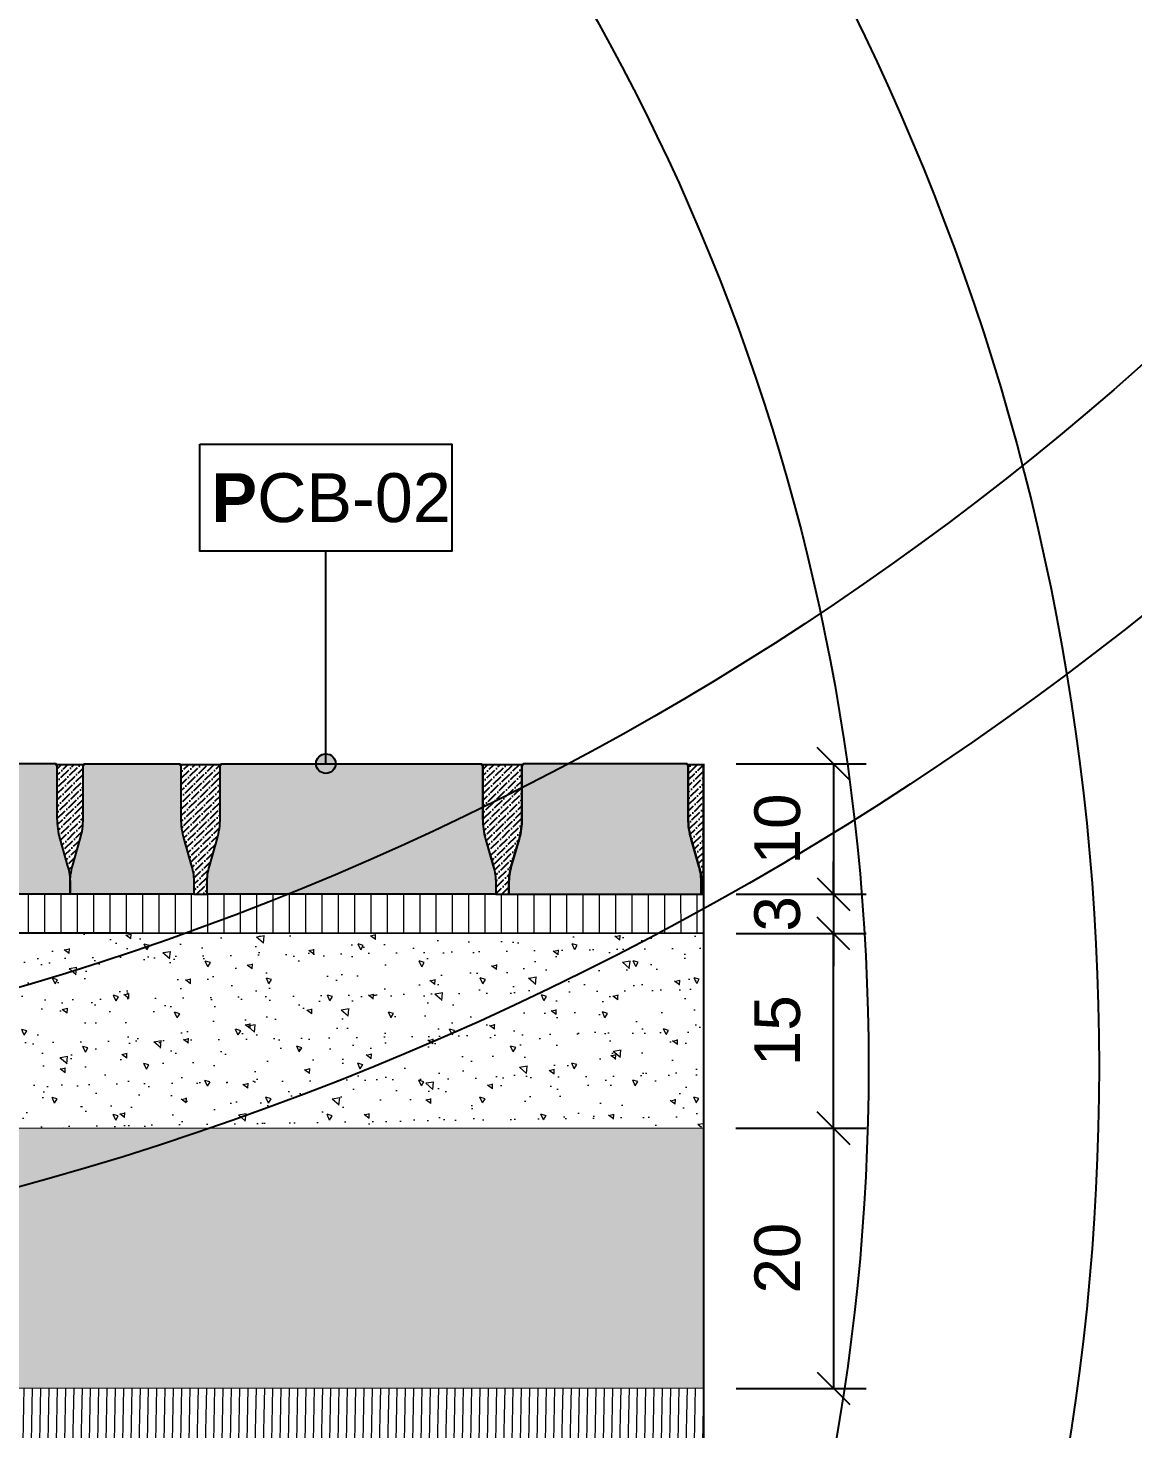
# Model space of a CAD drawing. Header units: metres. Extents: x -325 to 301, y -147 to 149.
# Drawn here: x 65.27 to 66.117, y 26.741 to 27.814 of the extents above; entities that cross this region are included whole.
import ezdxf

# ---------------------------------------------------------------- set-up
doc = ezdxf.new("R2010")
doc.units = ezdxf.units.M
doc.layers.get('Defpoints').update_dxf_attribs({"lineweight": 13})
doc.layers.add('-aux', color=50, linetype='Continuous', plot=False)
doc.layers.add('-AUX-QAD', color=5, linetype='Continuous', plot=False)
doc.layers.add('0-TX-1_25', color=7, linetype='Continuous', true_color=0x3f4f7f)
doc.layers.add('EIT_3 TR sorra', color=7, linetype='Continuous', true_color=0xd8ceb0)
for name, color, linetype, lineweight, true_color in [('03-TR-Paviment_05_Open Joint Precast Pavements', 7, 'Continuous', 5, 0xb3b3b3), ('3-TR sorra granitica', 7, 'Continuous', 0, 0xf2dac9), ('3-TR tot_u', 7, 'Continuous', 5, 0x787878)]:
    doc.layers.add(name, color=color, linetype=linetype, lineweight=lineweight, true_color=true_color)
for name, color, linetype, lineweight in [('1-CM', 7, 'Continuous', 0), ('3-TR Seleccionat', 44, 'Continuous', 0), ('3-TR Tot-u', 37, 'Continuous', 0)]:
    doc.layers.add(name, color=color, linetype=linetype, lineweight=lineweight)
for name, color, linetype in [('1-L- kodolé', 7, 'Continuous'), ('1-SECCIÓ', 1, 'Continuous'), ('A-KEYPLAN_HATCH', 7, 'Continuous'), ('A_TEXT_2', 7, 'Continuous')]:
    doc.layers.add(name, color=color, linetype=linetype)
doc.styles.get("Standard").update_dxf_attribs({"font": 'arial.ttf'})
doc.dimstyles.new('ISO-25', dxfattribs={"dimtxt": 0.1, "dimasz": 0.1, "dimexe": 0.1, "dimexo": 0.1, "dimgap": 0.1, "dimtad": 1, "dimdec": 0, "dimlfac": 100, "dimzin": 9, "dimtxsty": 'Standard', "dimblk": 'OBLIQUE', "dimcen": 0.1, "dimadec": 0, "dimazin": 0, "dimtfac": 1, "dimtdec": 0, "dimtmove": 0, "dimatfit": 3, "dimldrblk": 'OBLIQUE', "dimfxl": 1, "dimarcsym": 0})
pattern_1 = [(44.44704254352422, (34.34974876272756, -43.07382382441368), (0.001874050511207277, 0.006619192748027979), [0.008532812500000065, -0.001706562500000014, 0, -0.001706562500000014])]

# ---------------------------------------------------------------- blocks, each defined once
blk = doc.blocks.new('_Oblique')
at = {"color": 0, "lineweight": -2}
blk.add_line((-0.499999999995058, -0.4999999998130015), (0.500000000028669, 0.500000000163238), dxfattribs=at)
blk = doc.blocks.new('*D1433')
at = {"layer": '0-TX-1_25', "color": 0, "lineweight": -2, "transparency": 16777216}
for p, q in [((65.81300549926117, 27.25036717461919), (65.91260572047584, 27.25036717461919)), ((65.88760572047583, 27.25036717461919), (65.88760572047583, 27.15036717710734)), ((65.8129801980018, 27.15036717710734), (65.91260572047584, 27.15036717710734))]:
    blk.add_line(p, q, dxfattribs=at)
at = {"layer": 'Defpoints', "color": 0, "transparency": 16777216}
for p in [(65.78800549926116, 27.25036717461919), (65.78798019800179, 27.15036717710734), (65.88760572047583, 27.15036717710734)]:
    blk.add_point(p, dxfattribs=at)
at = {"layer": '0-TX-1_25', "color": 0, "lineweight": -2, "transparency": 16777216, "xscale": 0.025, "yscale": 0.025, "zscale": 0.025}
for p, rotation in [((65.88760572047583, 27.25036717461919), 90), ((65.88760572047583, 27.15036717710734), 270)]:
    blk.add_blockref('_Oblique', p, dxfattribs=dict(at, rotation=rotation))
at = {"layer": '0-TX-1_25', "color": 0, "transparency": 16777216, "insert": (65.84473566590556, 27.20036717586324), "char_height": 0.035, "attachment_point": 5, "rotation": 90}
blk.add_mtext('10', dxfattribs=at)
blk = doc.blocks.new('*D1434')
at = {"layer": '0-TX-1_25', "color": 0, "lineweight": -2, "transparency": 16777216}
for p, q in [((65.88760572047536, 27.15035663055622), (65.88760572047536, 27.17535663055622)), ((65.8129801953334, 27.15035663055622), (65.91260572047537, 27.15035663055622)), ((65.88760572047536, 27.15035663055622), (65.88760572047536, 27.12029136535126)), ((65.81297258844248, 27.12029136535126), (65.91260572047537, 27.12029136535126)), ((65.88760572047536, 27.12029136535126), (65.88760572047536, 27.09529136535127))]:
    blk.add_line(p, q, dxfattribs=at)
at = {"layer": 'Defpoints', "color": 0, "transparency": 16777216}
for p in [(65.78798019533339, 27.15035663055622), (65.78797258844247, 27.12029136535126), (65.88760572047536, 27.12029136535126)]:
    blk.add_point(p, dxfattribs=at)
at = {"layer": '0-TX-1_25', "color": 0, "lineweight": -2, "transparency": 16777216, "xscale": 0.025, "yscale": 0.025, "zscale": 0.025}
for p, rotation in [((65.88760572047536, 27.15035663055622), 270), ((65.88760572047536, 27.12029136535126), 90)]:
    blk.add_blockref('_Oblique', p, dxfattribs=dict(at, rotation=rotation))
at = {"layer": '0-TX-1_25', "color": 0, "transparency": 16777216, "insert": (65.8447237286609, 27.13532399795372), "char_height": 0.035, "attachment_point": 5, "rotation": 90}
blk.add_mtext('3', dxfattribs=at)
blk = doc.blocks.new('*D1435')
at = {"layer": '0-TX-1_25', "color": 0, "lineweight": -2, "transparency": 16777216}
for p, q in [((65.81300549926117, 26.97117218755934), (65.91267636033906, 26.97117218755934)), ((65.88767636033906, 26.97117218755934), (65.88767636033906, 26.77165622067974)), ((65.81297732831128, 26.77165622067974), (65.91267636033906, 26.77165622067974))]:
    blk.add_line(p, q, dxfattribs=at)
at = {"layer": 'Defpoints', "color": 0, "transparency": 16777216}
for p in [(65.78800549926116, 26.97117218755934), (65.78797732831127, 26.77165622067974), (65.88767636033906, 26.77165622067974)]:
    blk.add_point(p, dxfattribs=at)
at = {"layer": '0-TX-1_25', "color": 0, "lineweight": -2, "transparency": 16777216, "xscale": 0.025, "yscale": 0.025, "zscale": 0.025}
for p, rotation in [((65.88767636033906, 26.97117218755934), 90), ((65.88767636033906, 26.77165622067974), 270)]:
    blk.add_blockref('_Oblique', p, dxfattribs=dict(at, rotation=rotation))
at = {"layer": '0-TX-1_25', "color": 0, "transparency": 16777216, "insert": (65.84480630576878, 26.87141420411951), "char_height": 0.035, "attachment_point": 5, "rotation": 90}
blk.add_mtext('20', dxfattribs=at)
blk = doc.blocks.new('*D1436')
at = {"layer": '0-TX-1_25', "color": 0, "lineweight": -2, "transparency": 16777216}
for p, q in [((65.81297258844248, 27.12029136535126), (65.91260572047612, 27.12029136535126)), ((65.88760572047612, 26.97117213447122), (65.88760572047612, 27.12029136535126)), ((65.81293485939818, 26.97117213447122), (65.91260572047612, 26.97117213447122))]:
    blk.add_line(p, q, dxfattribs=at)
at = {"layer": 'Defpoints', "color": 0, "transparency": 16777216}
for p in [(65.78797258844247, 27.12029136535126), (65.88760572047612, 27.12029136535126), (65.78793485939818, 26.97117213447122)]:
    blk.add_point(p, dxfattribs=at)
at = {"layer": '0-TX-1_25', "color": 0, "lineweight": -2, "transparency": 16777216, "xscale": 0.025, "yscale": 0.025, "zscale": 0.025}
for p, rotation in [((65.88760572047612, 27.12029136535126), 90), ((65.88760572047612, 26.97117213447122), 270)]:
    blk.add_blockref('_Oblique', p, dxfattribs=dict(at, rotation=rotation))
at = {"layer": '0-TX-1_25', "color": 0, "transparency": 16777216, "insert": (65.84473566590584, 27.04573174991122), "char_height": 0.035, "attachment_point": 5, "rotation": 90}
blk.add_mtext('15', dxfattribs=at)
blk = doc.blocks.new('hatch keyplan 2')
at = {"layer": 'A-KEYPLAN_HATCH'}
blk.add_lwpolyline([(0, 0.005476596624248486), (0.012874798693294, 0.005476596623793739), (0.012874798693294, -2.273736754432321e-13), (0, 0)], close=True, dxfattribs=at)
blk = doc.blocks.new('hatch keyplan')
at = {"layer": 'A-KEYPLAN_HATCH'}
blk.add_blockref('hatch keyplan 2', (1.430579833341536, 0.8521467901477053), dxfattribs=at)
blk = doc.blocks.new('PCB03')
at = {"layer": 'A-KEYPLAN_HATCH'}
blk.add_blockref('hatch keyplan', (-1.42957983326266, -0.8521467901535917), dxfattribs=at)
at = {"layer": 'A_TEXT_2', "insert": (0.0002022692309803231, 0.0039881901570753), "char_height": 0.0025, "attachment_point": 1}
blk.add_mtext_dynamic_manual_height_columns('\\pi0.00139;{\\fArial|b1|i0|c0|p34;P}CB-02', width=0.01456192034901793, gutter_width=0.015, heights=[0], dxfattribs=at)
blk = doc.blocks.new('*D1554')
at = {"layer": '0-TX-1_25', "color": 0, "lineweight": -2, "transparency": 16777216}
for p, q in [((65.81300549926117, 27.25036717461919), (65.91260572047584, 27.25036717461919)), ((65.88760572047583, 27.25036717461919), (65.88760572047583, 27.15036717710734)), ((65.8129801980018, 27.15036717710734), (65.91260572047584, 27.15036717710734))]:
    blk.add_line(p, q, dxfattribs=at)
at = {"layer": 'Defpoints', "color": 0, "transparency": 16777216}
for p in [(65.78800549926116, 27.25036717461919), (65.78798019800179, 27.15036717710734), (65.88760572047583, 27.15036717710734)]:
    blk.add_point(p, dxfattribs=at)
at = {"layer": '0-TX-1_25', "color": 0, "lineweight": -2, "transparency": 16777216, "xscale": 0.025, "yscale": 0.025, "zscale": 0.025}
for p, rotation in [((65.88760572047583, 27.25036717461919), 90), ((65.88760572047583, 27.15036717710734), 270)]:
    blk.add_blockref('_Oblique', p, dxfattribs=dict(at, rotation=rotation))
at = {"layer": '0-TX-1_25', "color": 0, "transparency": 16777216, "insert": (65.84473566590556, 27.20036717586324), "char_height": 0.035, "attachment_point": 5, "rotation": 90}
blk.add_mtext('10', dxfattribs=at)
blk = doc.blocks.new('*D1555')
at = {"layer": '0-TX-1_25', "color": 0, "lineweight": -2, "transparency": 16777216}
for p, q in [((65.88760572047536, 27.15035663055622), (65.88760572047536, 27.17535663055622)), ((65.8129801953334, 27.15035663055622), (65.91260572047537, 27.15035663055622)), ((65.88760572047536, 27.15035663055622), (65.88760572047536, 27.12029136535126)), ((65.81297258844248, 27.12029136535126), (65.91260572047537, 27.12029136535126)), ((65.88760572047536, 27.12029136535126), (65.88760572047536, 27.09529136535127))]:
    blk.add_line(p, q, dxfattribs=at)
at = {"layer": 'Defpoints', "color": 0, "transparency": 16777216}
for p in [(65.78798019533339, 27.15035663055622), (65.78797258844247, 27.12029136535126), (65.88760572047536, 27.12029136535126)]:
    blk.add_point(p, dxfattribs=at)
at = {"layer": '0-TX-1_25', "color": 0, "lineweight": -2, "transparency": 16777216, "xscale": 0.025, "yscale": 0.025, "zscale": 0.025}
for p, rotation in [((65.88760572047536, 27.15035663055622), 270), ((65.88760572047536, 27.12029136535126), 90)]:
    blk.add_blockref('_Oblique', p, dxfattribs=dict(at, rotation=rotation))
at = {"layer": '0-TX-1_25', "color": 0, "transparency": 16777216, "insert": (65.8447237286609, 27.13532399795372), "char_height": 0.035, "attachment_point": 5, "rotation": 90}
blk.add_mtext('3', dxfattribs=at)
blk = doc.blocks.new('*D1556')
at = {"layer": '0-TX-1_25', "color": 0, "lineweight": -2, "transparency": 16777216}
for p, q in [((65.81300549926117, 26.97117218755934), (65.91267636033903, 26.97117218755934)), ((65.88767636033903, 26.97117218755934), (65.88767636033903, 26.77165622067974)), ((65.81297732831128, 26.77165622067974), (65.91267636033903, 26.77165622067974))]:
    blk.add_line(p, q, dxfattribs=at)
at = {"layer": 'Defpoints', "color": 0, "transparency": 16777216}
for p in [(65.78800549926116, 26.97117218755934), (65.78797732831127, 26.77165622067974), (65.88767636033903, 26.77165622067974)]:
    blk.add_point(p, dxfattribs=at)
at = {"layer": '0-TX-1_25', "color": 0, "lineweight": -2, "transparency": 16777216, "xscale": 0.025, "yscale": 0.025, "zscale": 0.025}
for p, rotation in [((65.88767636033903, 26.97117218755934), 90), ((65.88767636033903, 26.77165622067974), 270)]:
    blk.add_blockref('_Oblique', p, dxfattribs=dict(at, rotation=rotation))
at = {"layer": '0-TX-1_25', "color": 0, "transparency": 16777216, "insert": (65.84480630576876, 26.87141420411951), "char_height": 0.035, "attachment_point": 5, "rotation": 90}
blk.add_mtext('20', dxfattribs=at)
blk = doc.blocks.new('*D1557')
at = {"layer": '0-TX-1_25', "color": 0, "lineweight": -2, "transparency": 16777216}
for p, q in [((65.81297258844248, 27.12029136535126), (65.9126057204761, 27.12029136535126)), ((65.88760572047609, 26.97117213447122), (65.88760572047609, 27.12029136535126)), ((65.81293485939818, 26.97117213447122), (65.9126057204761, 26.97117213447122))]:
    blk.add_line(p, q, dxfattribs=at)
at = {"layer": 'Defpoints', "color": 0, "transparency": 16777216}
for p in [(65.78797258844247, 27.12029136535126), (65.88760572047609, 27.12029136535126), (65.78793485939818, 26.97117213447122)]:
    blk.add_point(p, dxfattribs=at)
at = {"layer": '0-TX-1_25', "color": 0, "lineweight": -2, "transparency": 16777216, "xscale": 0.025, "yscale": 0.025, "zscale": 0.025}
for p, rotation in [((65.88760572047609, 27.12029136535126), 90), ((65.88760572047609, 26.97117213447122), 270)]:
    blk.add_blockref('_Oblique', p, dxfattribs=dict(at, rotation=rotation))
at = {"layer": '0-TX-1_25', "color": 0, "transparency": 16777216, "insert": (65.84473566590582, 27.04573174991122), "char_height": 0.035, "attachment_point": 5, "rotation": 90}
blk.add_mtext('15', dxfattribs=at)
blk = doc.blocks.new('POINT')
at = {"layer": '0-TX-1_25'}
h = blk.add_hatch(dxfattribs=at)
h.set_pattern_fill('ANGLE', color=256)
h.set_pattern_definition([(0, (-83.74681484067048, -12.72584030761209), (0, 6.985), [5.08, -1.905]), (90, (-83.74681484067048, -12.72584030761209), (-6.985, 4.277078946022131e-16), [5.08, -1.905])])
edge = h.paths.add_edge_path()
edge.add_arc((0, 0), 0.0075, 0, 360)
h = blk.add_hatch(color=256, dxfattribs=at)
h.dxf.hatch_style = 1
edge = h.paths.add_edge_path()
edge.add_arc((0, 0), 0.0075, 0, 360)
blk.add_circle((0, 0), 0.0075, dxfattribs=at)

msp = doc.modelspace()

# ---------------------------------------------------------------- hatches: boundary and pattern name
at = {"layer": '03-TR-Paviment_05_Open Joint Precast Pavements'}
h = msp.add_hatch(color=256, dxfattribs=at)
h.dxf.hatch_style = 1
edge = h.paths.add_edge_path()
edge.add_line((65.13511588501171, 27.15048176082304), (65.13511795915089, 27.15867753938126))
edge.add_arc((65.18353551686485, 27.15866529237748), 0.04841755926287322, 163.9864881638036, 179.9855072901961, ccw=False)
edge.add_line((65.1369967202894, 27.17202195581874), (65.14294860800088, 27.19276018565638))
edge.add_arc((65.08802141787966, 27.20852432687571), 0.05714459172131166, 343.9864846605853, 359.9855037868701)
edge.add_line((65.14516600777199, 27.20850986891425), (65.14517641364179, 27.24963514186109))
edge.add_line((65.14517641364179, 27.24963514186109), (65.14597361875533, 27.2496349406201))
edge.add_line((65.14597361875533, 27.2496349406201), (65.14597383232108, 27.25047901640325))
edge.add_line((65.14597383232108, 27.25047901640325), (65.29179969892016, 27.25044212133808))
edge.add_line((65.29179969892016, 27.25044212133808), (65.29179948442237, 27.24959804276119))
edge.add_line((65.29179948442237, 27.24959804276119), (65.29259669000264, 27.24959784571102))
edge.add_line((65.29259669000264, 27.24959784571102), (65.29258628413201, 27.20847256950456))
edge.add_arc((65.34973087094393, 27.20845811245325), 0.05714458864066561, 179.9855046986451, 195.9845238249278)
edge.add_line((65.29479571420198, 27.19272176711361), (65.30073710595914, 27.17198052341429))
edge.add_arc((65.2541915635019, 27.1586474095358), 0.04841755310148891, -0.014495909346408098, 15.984523217040419, ccw=False)
edge.add_line((65.3026091150538, 27.15863515982981), (65.30260704184644, 27.15043938313403))
edge.add_line((65.30260704184644, 27.15043938313403), (65.13511588501171, 27.15048176082304))
h = msp.add_hatch(color=256, dxfattribs=at)
h.dxf.hatch_style = 1
edge = h.paths.add_edge_path()
edge.add_line((65.30260704184644, 27.15043938313403), (65.30260911412282, 27.15863516122705))
edge.add_arc((65.35102667584775, 27.15862290971751), 0.04841756327498413, 163.9864828330387, 179.9855019594291, ccw=False)
edge.add_line((65.30448787665857, 27.17197957859551), (65.3104397648357, 27.19271780843302))
edge.add_arc((65.25551257945125, 27.20848194729584), 0.05714458651827688, 343.9864856214824, 359.9855047477662)
edge.add_line((65.31265716414079, 27.20846749029405), (65.31266757001062, 27.24959276324088))
edge.add_line((65.31266757001062, 27.24959276324088), (65.31346477512427, 27.24959256246552))
edge.add_line((65.31346477512427, 27.24959256246552), (65.3134649877587, 27.25043663824893))
edge.add_line((65.3134649877587, 27.25043663824893), (65.38676278032092, 27.25041809310747))
edge.add_line((65.38676278032092, 27.25041809310747), (65.3867625667546, 27.24957401499603))
edge.add_line((65.3867625667546, 27.24957401499603), (65.38755977280053, 27.24957381794573))
edge.add_line((65.38755977280053, 27.24957381794573), (65.38754936646423, 27.20844854173939))
edge.add_arc((65.44469395280969, 27.20843408137473), 0.05714458817504688, 179.9855013764181, 195.984520502701)
edge.add_line((65.3897587956029, 27.19269773934866), (65.39570018782582, 27.1719564961149))
edge.add_arc((65.34915464702537, 27.15862338246883), 0.04841755144475615, -0.014495633851424827, 15.984523492535914, ccw=False)
edge.add_line((65.39757219692059, 27.15861113299607), (65.3975701223159, 27.15041535490366))
edge.add_line((65.3975701223159, 27.15041535490366), (65.30260704184644, 27.15043938313403))
h = msp.add_hatch(color=256, dxfattribs=at)
h.dxf.hatch_style = 1
edge = h.paths.add_edge_path()
edge.add_line((65.40757012363494, 27.15041282473067), (65.40757219637712, 27.15860860328921))
edge.add_arc((65.45598975289911, 27.15859635273933), 0.0484175580718065, 163.9864839671145, 179.9855030935007, ccw=False)
edge.add_line((65.40945095844684, 27.1719530192608), (65.41540284615833, 27.19269124909844))
edge.add_arc((65.36047565461355, 27.20845539220769), 0.05714459361099092, 343.9864832329461, 359.9855023592271)
edge.add_line((65.4176202463952, 27.20844093282187), (65.41763065179934, 27.24956620576883))
edge.add_line((65.41763065179934, 27.24956620576883), (65.41842785691277, 27.24956600406217))
edge.add_line((65.41842785691277, 27.24956600406217), (65.41842807047851, 27.25041007984532))
edge.add_line((65.41842807047851, 27.25041007984532), (65.6179995134003, 27.25035958575567))
edge.add_line((65.6179995134003, 27.25035958575567), (65.6179992998342, 27.24951550857554))
edge.add_line((65.6179992998342, 27.24951550857554), (65.61879650541422, 27.24951531059406))
edge.add_line((65.61879650541422, 27.24951531059406), (65.61878609954383, 27.20839003531891))
edge.add_arc((65.67593068896943, 27.20837557283097), 0.05714459125573003, 179.9854992482956, 195.9845183745781)
edge.add_line((65.62099552821658, 27.19263923199699), (65.62693692043952, 27.17189798876321))
edge.add_arc((65.58039137798235, 27.15856487488467), 0.04841755310143234, -0.014495909279219177, 15.984523217111985, ccw=False)
edge.add_line((65.62880892953419, 27.15855262517874), (65.6288068558608, 27.15035684708609))
edge.add_line((65.6288068558608, 27.15035684708609), (65.40757012363494, 27.15041282473067))
h = msp.add_hatch(color=256, dxfattribs=at)
h.dxf.hatch_style = 1
edge = h.paths.add_edge_path()
edge.add_line((65.78636889247213, 27.15031697930762), (65.78637096614563, 27.15851275786594))
edge.add_arc((65.7379534143605, 27.1585250059152), 0.04841755333429823, 359.9855060512317, 375.9845251776207)
edge.add_line((65.78449895658531, 27.17185812145053), (65.77855756482722, 27.19259936142456))
edge.add_arc((65.83349272723696, 27.20833570249097), 0.0571445929125616, 179.9854990148562, 195.9845181411388, ccw=False)
edge.add_line((65.77634813615458, 27.20835016521215), (65.77635854248993, 27.24947543769321))
edge.add_line((65.77635854248993, 27.24947543769321), (65.77556133504831, 27.24947563986611))
edge.add_line((65.77556133504831, 27.24947563986611), (65.77556154908008, 27.25031971704611))
edge.add_line((65.77556154908008, 27.25031971704611), (65.64973568139463, 27.25035155502587))
edge.add_line((65.64973568139463, 27.25035155502587), (65.64973546922505, 27.24950747598274))
edge.add_line((65.64973546922505, 27.24950747598274), (65.64893826318146, 27.24950768234625))
edge.add_line((65.64893826318146, 27.24950768234625), (65.64892785777671, 27.20838240707099))
edge.add_arc((65.59178327073322, 27.20839686881087), 0.05714458887343205, 343.9864808714407, 359.9854999977261, ccw=False)
edge.add_line((65.64671045707453, 27.19263272474467), (65.64075857075923, 27.17189449164702))
edge.add_arc((65.68729736308825, 27.15853782204525), 0.04841755688068293, 163.9864797702924, 179.9854988966788)
edge.add_line((65.63887980775827, 27.15855007614134), (65.63887773455045, 27.15035429758289))
edge.add_line((65.63887773455045, 27.15035429758289), (65.78636889247213, 27.15031697930762))
at = {"layer": '3-TR Seleccionat'}
h = msp.add_hatch(dxfattribs=at)
h.set_pattern_fill('ANSI31', color=256, scale=0.002, angle=223.8682194563586, style=0)
h.set_pattern_definition([(268.8682194563586, (428200.4689024796, -659394.9144388171), (-0.006348761178338337, 0.0001254252782496586), [])])
h.paths.add_polyline_path([(62.78800549926113, 26.77150137562819), (62.78800549926113, 26.55036717461917), (65.78835538501548, 26.55036717461917), (65.78835538501548, 26.77206286827484), (64.70055878883137, 26.77206286827484), (64.18046430074493, 26.77206286827484)])
at = {"layer": '3-TR sorra granitica'}
h = msp.add_hatch(dxfattribs=at)
h.set_pattern_fill('LINE', color=256, scale=0.09999999999999998, angle=54.36802460532453, style=0)
h.set_pattern_definition([(90.0144968440723, (88.46811803916695, 235.3123362756042), (-0.0124999995998879, -3.162720719002675e-06), [])])
h.paths.add_polyline_path([(64.90278806597874, 27.15033003228453), (64.90090131717585, 27.14942062565781), (64.70110397544398, 27.15123925019043), (64.70069848834713, 27.12207355907466), (64.90088108599458, 27.12110042211725), (64.90090124737749, 27.15032993779324)])
h.paths.add_polyline_path([(65.78797271768286, 27.12080217171798), (65.78798019981974, 27.15037436242318), (64.9032097799066, 27.15033005340381), (64.90662968611912, 27.12109667896009)])
at = {"layer": '3-TR Tot-u'}
h = msp.add_hatch(dxfattribs=at)
h.set_pattern_fill('EARTH', color=256, scale=0.005, angle=-84.07414778341365)
h.set_pattern_definition([(275.9258522165863, (0.3812685590566218, -52.61536675660805), (0.03485825126725671, -0.02830242601949161), [0.03175, -0.03175]), (275.9258522165863, (0.3931111860478893, -52.6141375393741), (0.03485825126725671, -0.02830242601949161), [0.03175, -0.03175]), (275.9258522165863, (0.4049538130391497, -52.61290832214014), (0.03485825126725671, -0.02830242601949161), [0.03175, -0.03175]), (5.925852216586344, (0.4093110944475598, -52.61644612539259), (0.02830242601949161, 0.03485825126725671), [0.03174999999999994, -0.03174999999999994]), (5.925852216586344, (0.4105403116815154, -52.62828875238384), (0.02830242601949161, 0.03485825126725671), [0.03174999999999994, -0.03174999999999994]), (5.925852216586344, (0.411769528915471, -52.64013137937511), (0.02830242601949161, 0.03485825126725671), [0.03174999999999994, -0.03174999999999994])])
h.paths.add_polyline_path([(64.90074155851818, 26.84973381500159), (64.90074155851819, 26.77202876063032), (65.78788448224502, 26.77206286827484), (65.78793485939815, 26.9711721344712), (64.9007415585182, 26.97035522666445)])
h.paths.add_polyline_path([(63.90074155851821, 26.77192262864306), (63.90109948872103, 26.85191556881965), (63.90076280042365, 26.9418218919733), (63.10074155851821, 26.94160055123164), (63.06490645732578, 26.77204064560744)])
at = {"layer": '3-TR tot_u'}
h = msp.add_hatch(dxfattribs=at)
h.set_pattern_fill('AR-CONC', color=256, scale=0.0002499999999999997, angle=92.9928143935928)
h.set_pattern_definition([(142.9928143935928, (0.5812685590566247, -52.61536675660805), (0.00160133854976033, 0.04569209416202706), [0.004762499999999995, -0.05238749999999995]), (87.99281439359284, (0.5812685590566247, -52.61536675660805), (-0.04723904418761809, -0.01129264178091974), [0.003809999999999996, -0.04191014604249996]), (193.4442590935928, (0.5814020036662626, -52.61155909431271), (-0.04563770368725484, 0.03439945236275431), [0.004047502199999988, -0.04452256114999989]), (139.1770143935928, (0.5685858807074808, -52.61602983269128), (0.00695793884922797, 0.0682260934048176), [0.007143749999999992, -0.07858124999999991]), (189.6283720035927, (0.5691657023843248, -52.61034433027599), (-0.06487092434638955, 0.05604051034146583), [0.006071255784999993, -0.06678390203999993]), (84.17696556359282, (0.5685858807074808, -52.61602983269128), (-0.06487092434352237, 0.05604051034498883), [0.005714991767499994, -0.06286493297999993]), (113.9928143935928, (0.571425012253151, -52.6095227244959), (0.02355245547627941, 0.03918673552424966), [0.004762499999999994, -0.05238749999999994]), (58.99281439359278, (0.571425012253151, -52.6095227244959), (-0.04679086962607495, 0.01302528763197387), [0.003809999999999996, -0.04190999999999995]), (164.4442593935928, (0.5733877168890018, -52.60625716320298), (-0.02323841438272714, 0.05221202305941412), [0.004047502199999996, -0.04452248439999995]), (130.4928143935928, (0.5812685590566247, -52.61536675660805), (-0.02115024290892982, -0.0003325720948346777), [0, -0.04140199999999996, 0, -0.04254499999999996, 0, -0.04206874999999995]), (100.4928143935928, (0.5812685590566247, -52.61536675660805), (-0.02588315998721204, 0.01537450676871891), [0, -0.02425699999999997, 0, -0.04044949999999996, 0, -0.01603374999999999]), (60.4928143935928, (0.5820078888894216, -52.62950794296735), (-0.0003395878614522781, 0.03392619092123889), [0, -0.01587499999999998, 0, -0.04952999999999995, 0, -0.06572249999999992]), (50.49281439359279, (0.5823394269310356, -52.63584928214192), (-0.008281435526141462, 0.03664990282591291), [0, -0.02063749999999995, 0, -0.0328929999999999, 0, -0.04667249999999989])])
h.paths.add_polyline_path([(65.7879349427003, 26.97150137562819), (65.78797264700455, 27.12052282456638), (64.80074155851818, 27.12142510507399), (64.80074155851818, 27.05191556881966), (64.90227227056633, 26.97150137562819)])
at = {"layer": 'EIT_3 TR sorra'}
h = msp.add_hatch(dxfattribs=at)
h.set_pattern_fill('ANSI36', color=256, scale=0.00107500000000001, angle=-0.5529574564757708, style=0, double=1)
h.set_pattern_definition(pattern_1)
edge = h.paths.add_edge_path()
edge.add_line((65.30260703770175, 27.15043588508739), (65.30260911323775, 27.15863166317956))
edge.add_arc((65.35102666810376, 27.15861941239704), 0.04841755641587452, 163.9864836915935, 179.9855028177033, ccw=False)
edge.add_line((65.30448787530739, 27.17197607868549), (65.31043976162282, 27.19271431224878))
edge.add_arc((65.25551257411497, 27.20847844803142), 0.05714458770955602, 343.9864891772949, 359.98550830351)
edge.add_line((65.31265715999669, 27.20846399457569), (65.31266756628544, 27.24959276370748))
edge.add_line((65.31266756628544, 27.24959276370748), (65.29259668860449, 27.24959784105478))
edge.add_line((65.29259668860449, 27.24959784105478), (65.29258628324695, 27.20846907145707))
edge.add_arc((65.3497308700587, 27.20845461440576), 0.05714458864050929, 179.985504698638, 195.9845238249504)
edge.add_line((65.29479571331692, 27.19271826906613), (65.300737104609, 27.17197702769525))
edge.add_arc((65.25419156592973, 27.15864391096775), 0.04841755025414094, -0.01449143697271893, 15.984527689241816, ccw=False)
edge.add_line((65.30260911463523, 27.15863166504185), (65.30260703909838, 27.15043588369002))
h = msp.add_hatch(dxfattribs=at)
h.set_pattern_fill('ANSI36', color=256, scale=0.00107500000000001, angle=-0.5529574564757708, style=0, double=1)
h.set_pattern_definition(pattern_1)
edge = h.paths.add_edge_path()
edge.add_line((65.39757012236217, 27.15041185685594), (65.40757011995592, 27.1504093266839))
edge.add_line((65.40757011995592, 27.1504093266839), (65.40757219502625, 27.15860510477619))
edge.add_arc((65.45598974777067, 27.15859285707492), 0.04841755429351392, 163.9864873372218, 179.9855064633297, ccw=False)
edge.add_line((65.40945095616445, 27.17194951981671), (65.41540284341131, 27.19268775384541))
edge.add_arc((65.36047565802667, 27.20845189270825), 0.05714458651846131, 343.9864856215096, 359.9855047477271)
edge.add_line((65.4176202427164, 27.20843743570643), (65.41763064900549, 27.2495662062352))
edge.add_line((65.41763064900549, 27.2495662062352), (65.3875597709368, 27.24957381375525))
edge.add_line((65.3875597709368, 27.24957381375525), (65.38754936604482, 27.2084450436918))
edge.add_arc((65.44469395570356, 27.20843058286061), 0.05714459148843981, 179.9855009094963, 195.9845200358107)
edge.add_line((65.38975879518325, 27.19269424036976), (65.39570018694089, 27.17195299853309))
edge.add_arc((65.34915465111047, 27.15861988558422), 0.04841754647488777, -0.01449480723169927, 15.984524318980903, ccw=False)
edge.add_line((65.397572196036, 27.15860763681125), (65.39757012236217, 27.15041185685594))
edge.add_line((65.39757012236217, 27.15041185685594), (65.40757011995592, 27.1504093266839))
h = msp.add_hatch(dxfattribs=at)
h.set_pattern_fill('ANSI36', color=256, scale=0.00107500000000001, angle=-0.5529574564757708, style=0, double=1)
h.set_pattern_definition(pattern_1)
edge = h.paths.add_edge_path()
edge.add_line((65.62887773374557, 27.15035333855563), (65.63887773227077, 27.150350808849))
edge.add_line((65.63887773227077, 27.150350808849), (65.63887980640966, 27.15854658647588))
edge.add_arc((65.68729735796204, 27.15853433522856), 0.04841755310236197, 163.9864831405778, 179.9855022666884, ccw=False)
edge.add_line((65.64075856847906, 27.1718910010505), (65.64671045572605, 27.19262923554486))
edge.add_arc((65.59178327010812, 27.20839337275099), 0.05714458628566613, 343.9864872826776, 359.9855064088953)
edge.add_line((65.64892785456547, 27.20837891740601), (65.64893826131893, 27.24950768281238))
edge.add_line((65.64893826131893, 27.24950768281238), (65.6188673841816, 27.24951529033218))
edge.add_line((65.6188673841816, 27.24951529033218), (65.6188569778939, 27.20838652539138))
edge.add_arc((65.67600156636254, 27.20837206810685), 0.05714459029745443, 179.985504465234, 195.9845235915451)
edge.add_line((65.62106640796377, 27.19263572253473), (65.62700779925547, 27.17189447976688))
edge.add_arc((65.58046226034384, 27.15856136469617), 0.04841755002127545, -0.014493397483704484, 15.98452572873299, ccw=False)
edge.add_line((65.62887980881605, 27.15854911711361), (65.62887773374557, 27.15035333855563))
edge.add_line((65.62887773374557, 27.15035333855563), (65.63887773227077, 27.150350808849))
h = msp.add_hatch(dxfattribs=at)
h.set_pattern_fill('ANSI36', color=256, scale=0.00107500000000001, angle=-0.5529574564757708, style=0, double=1)
h.set_pattern_definition(pattern_1)
edge = h.paths.add_edge_path()
edge.add_line((65.78636889019045, 27.15031348265747), (65.78636890120576, 27.1503566305562))
edge.add_line((65.78636890120576, 27.1503566305562), (65.78798019533336, 27.1503566305562))
edge.add_line((65.78798019533336, 27.1503566305562), (65.78799087629896, 27.19257178352329))
edge.add_line((65.78799087629896, 27.19257178352329), (65.7879948354281, 27.20821973590482))
edge.add_line((65.7879948354281, 27.20821973590482), (65.78800527289476, 27.249472490458))
edge.add_line((65.78800527289476, 27.249472490458), (65.77635853876451, 27.24947543722848))
edge.add_line((65.77635853876451, 27.24947543722848), (65.77634813480432, 27.20834666902743))
edge.add_arc((65.83349272611983, 27.20833220796296), 0.05714459314527129, 179.985500676007, 195.9845198023194)
edge.add_line((65.77855756394263, 27.19259586523972), (65.78449895663132, 27.1718546224715))
edge.add_arc((65.73107530485915, 27.15637738782599), 0.05562042215721741, -6.214286082760907, 16.156700914243288, ccw=False)
edge.add_line((65.78636890167154, 27.15035663102174), (65.78636889065601, 27.15031348219169))

# ---------------------------------------------------------------- linework, layer by layer
at = {"layer": '-aux'}
for points in [[(65.30260703909838, 27.15043588369002), (65.30260703770175, 27.15043588508739), (65.30260911323775, 27.15863166317956, -0.06992251114754273), (65.30448787530739, 27.17197607868549), (65.31043976162282, 27.19271431224878, 0.06992251114800961), (65.31265715999669, 27.20846399457569), (65.31266756628544, 27.24959276370748), (65.29259668860449, 27.24959784105478), (65.29258628324695, 27.20846907145707, 0.0699225111484148), (65.29479571331692, 27.19271826906613), (65.300737104609, 27.17197702769525, -0.06992251114798485), (65.30260911463523, 27.15863166504185), (65.30260703909838, 27.15043588369002), (65.30260703770175, 27.15043588508739)], [(65.39757012236217, 27.15041185685594), (65.40757011995592, 27.1504093266839), (65.40757219502625, 27.15860510477619, -0.06992251114754273), (65.40945095616445, 27.17194951981671), (65.41540284341131, 27.19268775384541, 0.06992251114800961), (65.4176202427164, 27.20843743570643), (65.41763064900549, 27.2495662062352), (65.3875597709368, 27.24957381375525), (65.38754936604482, 27.2084450436918, 0.0699225111484148), (65.38975879518325, 27.19269424036976), (65.39570018694089, 27.17195299853309, -0.06992251114798485), (65.397572196036, 27.15860763681125), (65.39757012236217, 27.15041185685594), (65.40757011995592, 27.1504093266839)], [(65.62887773374557, 27.15035333855563), (65.63887773227077, 27.150350808849), (65.63887980640966, 27.15854658647588, -0.06992251114754273), (65.64075856847906, 27.1718910010505), (65.64671045572605, 27.19262923554486, 0.06992251114800961), (65.64892785456547, 27.20837891740601), (65.64893826131893, 27.24950768281238), (65.6188673841816, 27.24951529033218), (65.6188569778939, 27.20838652539138, 0.0699225111484148), (65.62106640796377, 27.19263572253473), (65.62700779925547, 27.17189447976688, -0.06992251114798485), (65.62887980881605, 27.15854911711361), (65.62887773374557, 27.15035333855563), (65.63887773227077, 27.150350808849)], [(65.78636889065601, 27.15031348219169), (65.78636889019045, 27.15031348265747), (65.78636890120576, 27.1503566305562), (65.78798019533336, 27.1503566305562), (65.78799087629896, 27.19257178352329), (65.7879948354281, 27.20821973590482), (65.78800527289476, 27.249472490458), (65.77635853876451, 27.24947543722848), (65.77634813480432, 27.20834666902743, 0.0699225111484148), (65.77855756394263, 27.19259586523972), (65.78449895663132, 27.1718546224715, -0.09792304869871477), (65.78636890167154, 27.15035663102174), (65.78636889065601, 27.15031348219169), (65.78636889019045, 27.15031348265747)]]:
    msp.add_lwpolyline(points, format="xyb", dxfattribs=at)
at = {"layer": '-AUX-QAD'}
for centre, radius in [((64.63065285732773, 29.23765525903809), 2.396175422524493), ((64.63065285732773, 29.23765525903809), 2.249055570647946), ((64.2702327943879, 27.0186477602675), 1.820887697150468), ((64.2702327943879, 27.0186477602675), 1.644287805263133)]:
    msp.add_circle(centre, radius, dxfattribs=at)
at = {"layer": '0-TX-1_25'}
msp.add_lwpolyline([(65.49865233706494, 27.25046056887066), (65.49869813458714, 27.41324795101927)], dxfattribs=at)
at = {"layer": '1-CM'}
for p, q in [((65.78797258844244, 27.12029136535125), (64.97497336516683, 27.12029136535125)), ((65.78793485939815, 26.9711721344712), (64.9007415585182, 26.97050538025835))]:
    msp.add_line(p, q, dxfattribs=at)
for points in [[(64.70153934078476, 27.1503566305562), (65.78798019533336, 27.1503566305562)], [(65.78797264699811, 27.12052279920661), (64.90662968611912, 27.12109667896009)], [(65.78788437934543, 26.77165617074157), (62.78800549926113, 26.77207974304479)]]:
    msp.add_lwpolyline(points, dxfattribs=at)
at = {"layer": '1-L- kodolé'}
for points in [[(65.13511588501171, 27.15048176082304), (65.13511795915089, 27.15867753938126, -0.06992251114875708), (65.1369967202894, 27.17202195581874), (65.14294860800088, 27.19276018565638, 0.0699225111482901), (65.14516600777199, 27.20850986891425), (65.14517641364179, 27.24963514186109), (65.14597361875533, 27.2496349406201), (65.14597383232108, 27.25047901640325), (65.29179969892016, 27.25044212133808), (65.29179948442237, 27.24959804276119), (65.29259669000264, 27.24959784571102), (65.29258628413201, 27.20847256950456, 0.0699225111482901), (65.29479571420198, 27.19272176711361), (65.30073710595914, 27.17198052341429, -0.06992251114875708), (65.3026091150538, 27.15863515982981), (65.30260704184644, 27.15043938313403)], [(65.30260704184644, 27.15043938313403), (65.30260911412282, 27.15863516122705, -0.06992251114875708), (65.30448787665857, 27.17197957859551), (65.3104397648357, 27.19271780843302, 0.0699225111482901), (65.31265716414079, 27.20846749029405), (65.31266757001062, 27.24959276324088), (65.31346477512427, 27.24959256246552), (65.3134649877587, 27.25043663824893), (65.38676278032092, 27.25041809310747), (65.3867625667546, 27.24957401499603), (65.38755977280053, 27.24957381794573), (65.38754936646423, 27.20844854173939, 0.0699225111482901), (65.3897587956029, 27.19269773934866), (65.39570018782582, 27.1719564961149, -0.06992251114875708), (65.39757219692059, 27.15861113299607), (65.3975701223159, 27.15041535490366)], [(65.40757012363494, 27.15041282473067), (65.40757219637712, 27.15860860328921, -0.06992251114875708), (65.40945095844684, 27.1719530192608), (65.41540284615833, 27.19269124909844, 0.0699225111482901), (65.4176202463952, 27.20844093282187), (65.41763065179934, 27.24956620576883), (65.41842785691277, 27.24956600406217), (65.41842807047851, 27.25041007984532), (65.6179995134003, 27.25035958575567), (65.6179992998342, 27.24951550857554), (65.61879650541422, 27.24951531059406), (65.61878609954383, 27.20839003531891, 0.0699225111482901), (65.62099552821658, 27.19263923199699), (65.62693692043952, 27.17189798876321, -0.06992251114875708), (65.62880892953419, 27.15855262517874), (65.6288068558608, 27.15035684708609)], [(65.78636889247213, 27.15031697930762), (65.78637096614563, 27.15851275786594, 0.06992251114875708), (65.78449895658531, 27.17185812145053), (65.77855756482722, 27.19259936142456, -0.0699225111482901), (65.77634813615458, 27.20835016521215), (65.77635854248993, 27.24947543769321), (65.77556133504831, 27.24947563986611), (65.77556154908008, 27.25031971704611), (65.64973568139463, 27.25035155502587), (65.64973546922505, 27.24950747598274), (65.64893826318146, 27.24950768234625), (65.64892785777671, 27.20838240707099, -0.0699225111482901), (65.64671045707453, 27.19263272474467), (65.64075857075923, 27.17189449164702, 0.06992251114875708), (65.63887980775827, 27.15855007614134), (65.63887773455045, 27.15035429758289)]]:
    msp.add_lwpolyline(points, format="xyb", close=True, dxfattribs=at)
at = {"layer": '1-SECCIÓ'}
msp.add_line((65.78800549926113, 27.25036717461917), (65.78800549926113, 26.55036717461917), dxfattribs=at)
msp.add_line((65.78800549926113, 27.25036717461917), (65.78800549926113, 26.55036717461917), dxfattribs=at)

# ---------------------------------------------------------------- block references
at = {"layer": '0-TX-1_25', "xscale": 15, "yscale": 15, "zscale": 15}
msp.add_blockref('PCB03', (65.3871371432043, 27.41324795110927), dxfattribs=at)
at = {"layer": '0-TX-1_25'}
msp.add_blockref('POINT', (65.49865233706494, 27.25046056887066), dxfattribs=at)

# ---------------------------------------------------------------- dimensions: what is measured, and where the dimension line sits
for base, p1, p2, picture, middle in [((65.88760572047583, 27.15036717710734), (65.78800549926113, 27.25036717461917), (65.78798019800176, 27.15036717710733), '*D1433', (65.84473566590556, 27.20036717586324)), ((65.88760572047583, 27.15036717710734), (65.78800549926113, 27.25036717461917), (65.78798019800176, 27.15036717710733), '*D1554', (65.84473566590556, 27.20036717586324)), ((65.88760572047612, 27.12029136535126), (65.78793485939815, 26.9711721344712), (65.78797258844244, 27.12029136535125), '*D1436', (65.84473566590584, 27.04573174991122)), ((65.88760572047609, 27.12029136535126), (65.78793485939815, 26.9711721344712), (65.78797258844244, 27.12029136535125), '*D1557', (65.84473566590582, 27.04573174991122)), ((65.88767636033906, 26.77165622067974), (65.78800549926113, 26.97117218755933), (65.78797732831124, 26.77165622067972), '*D1435', (65.84480630576878, 26.87141420411951)), ((65.88767636033903, 26.77165622067974), (65.78800549926113, 26.97117218755933), (65.78797732831124, 26.77165622067972), '*D1556', (65.84480630576876, 26.87141420411951))]:
    dim = msp.add_linear_dim(base=base, p1=p1, p2=p2, angle=90, dimstyle='ISO-25', override={"dimtxt": 0.035, "dimasz": 0.025, "dimexe": 0.025, "dimexo": 0.025, "dimgap": 0.025, "dimblk1": 'Oblique', "dimblk2": 'Oblique', "dimsah": 1, "dimfxl": 0.1, "dimfxlon": 1, "dimarcsym": 1}, dxfattribs=at)
    dim.commit()
    dim.dimension.update_dxf_attribs({"geometry": picture, "text_midpoint": middle})
for picture in ['*D1434', '*D1555']:
    dim = msp.add_linear_dim(base=(65.88760572047536, 27.12029136535126), p1=(65.78798019533336, 27.1503566305562), p2=(65.78797258844244, 27.12029136535125), angle=90, dimstyle='ISO-25', override={"dimtxt": 0.035, "dimasz": 0.025, "dimexe": 0.025, "dimexo": 0.025, "dimgap": 0.025, "dimblk1": 'Oblique', "dimblk2": 'Oblique', "dimsah": 1, "dimfxl": 0.1, "dimfxlon": 1, "dimarcsym": 1}, dxfattribs=at)
    dim.commit()
    dim.dimension.update_dxf_attribs({"geometry": picture, "text_midpoint": (65.88760572047535, 27.13532399795372), "dimtype": 160})

doc.saveas('drawing.dxf')
